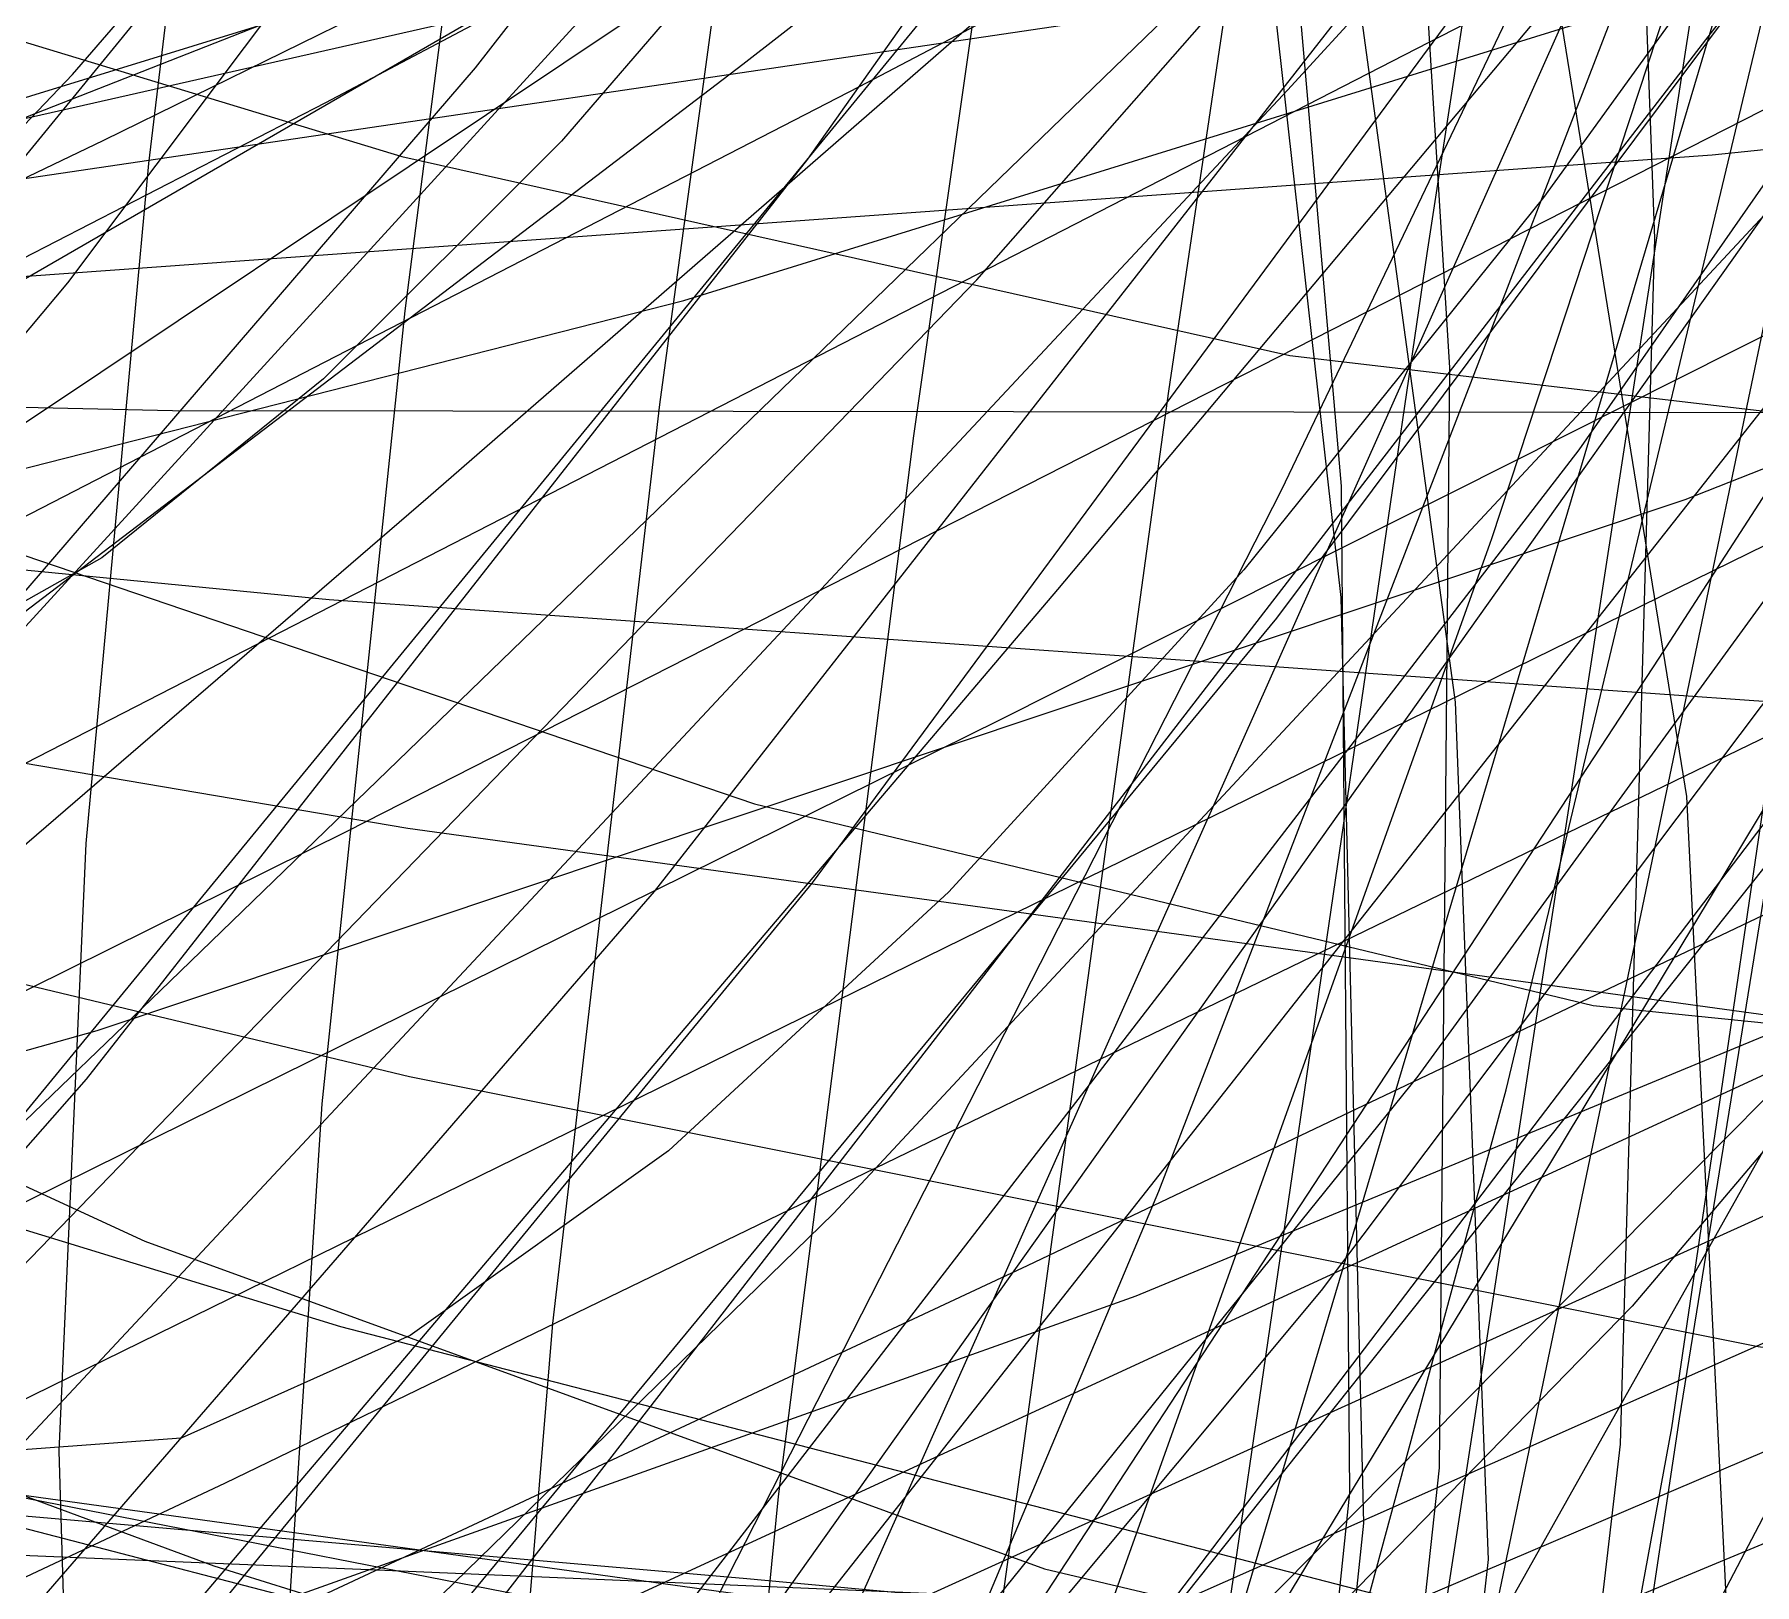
# Model space of a CAD drawing. Header units: metres. Extents: x 6 to 209, y 2 to 206.
# Drawn here: x 112.7 to 120.43, y 84.44 to 91.41 of the extents above; entities that cross this region are included whole.
import ezdxf

# ---------------------------------------------------------------- set-up
doc = ezdxf.new("R2010")
doc.units = ezdxf.units.M

msp = doc.modelspace()

# ---------------------------------------------------------------- linework, layer by layer
for points in [[(78.5652, 108.1261), (79.3989, 99.3213), (80.6481, 90.6566), (82.277, 82.4402), (84.2469, 74.9662), (86.5175, 68.5035), (89.0478, 63.2869), (91.7975, 59.5082), (94.7282, 57.3095), (97.8037, 56.778), (100.9914, 57.943), (104.2625, 60.7747), (107.5924, 65.1849), (110.9609, 71.0302), (114.3518, 78.1169), (117.7532, 86.2078), (121.1565, 95.0303), (124.5558, 104.2861), (127.9473, 113.6615)], [(62.4174, 113.2584), (56.2845, 103.6668), (51.2834, 94.5869), (47.6299, 86.3109), (45.5036, 79.0936), (45.0411, 73.1434), (46.3307, 68.6157), (49.4085, 65.6075), (54.2561, 64.1549), (60.801, 64.2318), (68.9177, 65.7522), (78.4314, 68.5732), (89.1231, 72.5015), (100.7365, 77.3006), (112.9855, 82.7003), (125.5637, 88.4067), (138.1538, 94.1143), (150.4378, 99.5169), (162.1072, 104.3199)], [(73.1963, 113.1971), (74.8404, 104.1362), (76.9798, 94.9649), (79.5367, 86.0078), (82.4294, 77.5849), (85.5753, 69.9996), (88.8934, 63.5286), (92.3074, 58.4118), (95.7474, 54.8435), (99.1527, 52.9657), (102.473, 52.8629), (105.6695, 54.5589), (108.7161, 58.0159), (111.5993, 63.1355), (114.3179, 69.7623), (116.8825, 77.6887), (119.3136, 86.6627), (121.6407, 96.396), (123.8996, 106.5743)], [(76.2807, 112.884), (77.2298, 103.9204), (78.6319, 94.9083), (80.439, 86.1677), (82.5993, 78.0105), (85.0595, 70.7301), (87.7659, 64.5903), (90.6666, 59.8168), (93.7126, 56.588), (96.8594, 55.0297), (100.0678, 55.2098), (103.3049, 57.1359), (106.5448, 60.7553), (109.7682, 65.9561), (112.963, 72.5716), (116.1233, 80.3856), (119.2491, 89.1402), (122.3451, 98.5446), (125.4198, 108.2851)], [(71.7868, 112.8264), (74.0935, 104.1262), (76.9333, 95.266), (80.2002, 86.5582), (83.7835, 78.3134), (87.5722, 70.8292), (91.458, 64.3796), (95.3397, 59.2057), (99.126, 55.5067), (102.7384, 53.4326), (106.1139, 53.0794), (109.2061, 54.4847), (111.987, 57.6272), (114.4463, 62.4263), (116.5922, 68.7452), (118.4493, 76.3958), (120.0574, 85.1443), (121.4692, 94.7201), (122.7473, 104.8243)], [(75.1361, 108.622), (76.6764, 99.4732), (78.6603, 90.4065), (81.0228, 81.7443), (83.6961, 73.7972), (86.6128, 66.8527), (89.7069, 61.165), (92.9167, 56.9459), (96.1863, 54.3575), (99.467, 53.5059), (102.7187, 54.4375), (105.9109, 57.1375), (109.0223, 61.5299), (112.0419, 67.48), (114.9676, 74.7994), (117.806, 83.2522), (120.571, 92.5632), (123.2823, 102.4272), (125.9638, 112.5201)], [(90.457, 112.1446), (89.2762, 103.9016), (88.2634, 95.9811), (87.5354, 88.6064), (87.1965, 81.9825), (87.335, 76.2894), (88.0189, 71.676), (89.2929, 68.2555), (91.1766, 66.1021), (93.6628, 65.248), (96.7175, 65.6837), (100.2808, 67.3578), (104.2682, 70.1799), (108.5738, 74.0236), (113.0734, 78.7313), (117.6288, 84.1204), (122.0925, 89.9894), (126.3129, 96.1253), (130.1395, 102.3114), (133.4286, 108.3348)], [(80.5652, 111.9426), (80.8629, 103.4777), (81.5719, 95.0277), (82.6719, 86.8929), (84.1388, 79.3631), (85.9458, 72.708), (88.0639, 67.167), (90.4626, 62.9412), (93.1109, 60.186), (95.9776, 59.0054), (99.0322, 59.4482), (102.2456, 61.5066), (105.5899, 65.1158), (109.0392, 70.1566), (112.5696, 76.4594), (116.1591, 83.81), (119.7877, 91.9571), (123.4371, 100.6213), (127.0904, 109.5047)], [(74.0183, 111.8718), (69.0396, 103.9035), (64.8927, 96.28), (61.754, 89.252), (59.7738, 83.0427), (59.071, 77.8395), (59.7286, 73.7879), (61.7897, 70.9865), (65.2556, 69.484), (70.0851, 69.2774), (76.1951, 70.313), (83.4625, 72.4883), (91.7281, 75.6565), (100.801, 79.6321), (110.4645, 84.1977), (120.4828, 89.1132), (130.6086, 94.1239), (140.5905, 98.9712), (150.1812, 103.4018), (159.1453, 107.1777)], [(84.0317, 111.5517), (82.6018, 103.4831), (81.4389, 95.8685), (80.6622, 88.9183), (80.3754, 82.8207), (80.6617, 77.7362), (81.5811, 73.792), (83.1667, 71.078), (85.4239, 69.6442), (88.3286, 69.499), (91.8287, 70.6097), (95.8445, 72.9036), (100.2717, 76.271), (104.9845, 80.5693), (109.8402, 85.6283), (114.6832, 91.2562), (119.3513, 97.2469), (123.6806, 103.3867), (127.512, 109.4627)], [(80.6159, 111.1696), (78.25, 102.0024), (76.3027, 93.4399), (74.9262, 85.7079), (74.2499, 79.0048), (74.3745, 73.4957), (75.368, 69.3066), (77.2631, 66.5211), (80.0548, 65.178), (83.7007, 65.2701), (88.1217, 66.7453), (93.2048, 69.5089), (98.8062, 73.4272), (104.7567, 78.3325), (110.8671, 84.0298), (116.935, 90.3033), (122.7516, 96.9244), (128.1095, 103.6599), (132.8095, 110.2803)], [(73.188, 108.6633), (75.4413, 99.617), (78.1641, 90.5934), (81.2618, 81.9128), (84.6369, 73.8867), (88.1932, 66.8064), (91.8384, 60.9329), (95.4874, 56.4874), (99.0647, 53.6433), (102.5072, 52.5205), (105.7651, 53.1802), (108.8039, 55.6232), (111.6043, 59.7897), (114.1626, 65.5605), (116.4897, 72.7622), (118.6102, 81.1719), (120.5604, 90.5257), (122.3859, 100.5275), (124.1395, 110.8588)], [(59.1478, 110.6599), (53.145, 101.0331), (48.3861, 92.0252), (45.0828, 83.921), (43.4066, 76.9642), (43.4822, 71.3489), (45.3831, 67.2129), (49.1275, 64.6341), (54.6774, 63.6274), (61.9387, 64.1455), (70.7641, 66.0811), (80.9567, 69.2713), (92.2765, 73.5046), (104.4472, 78.5287), (117.1656, 84.0609), (130.1104, 89.7986), (142.953, 95.4313), (155.3681, 100.6522), (167.0432, 105.1706)], [(88.123, 110.6395), (86.8485, 102.1046), (85.795, 93.9781), (85.0832, 86.4878), (84.82, 79.8404), (85.0932, 74.2147), (85.9684, 69.7557), (87.4857, 66.57), (89.6576, 64.7223), (92.4681, 64.2339), (95.8728, 65.082), (99.7999, 67.2009), (104.1523, 70.4849), (108.8108, 74.7922), (113.6381, 79.9498), (118.483, 85.7603), (123.1862, 92.0091), (127.5854, 98.4713), (131.5211, 104.9205)], [(69.1591, 110.3102), (64.0332, 101.8787), (59.8714, 93.9059), (56.8559, 86.6507), (55.1385, 80.3391), (54.8352, 75.1567), (56.0215, 71.2422), (58.7288, 68.6829), (62.9428, 67.512), (68.6032, 67.7078), (75.6051, 69.1948), (83.8015, 71.847), (93.0079, 75.4932), (103.0077, 79.9233), (113.5589, 84.8965), (124.4015, 90.1508), (135.2658, 95.4125), (145.8813, 100.4074), (155.9844, 104.8706)], [(83.8585, 110.2544), (78.5018, 104.2681), (73.9518, 98.6622), (70.4037, 93.5419), (68.0165, 88.9999), (66.9068, 85.1129), (67.1444, 81.9401), (68.7496, 79.5216), (71.6917, 77.8774), (75.8903, 77.0075), (81.2177, 76.8919), (87.5027, 77.4922), (94.5371, 78.7528), (102.0823, 80.6035), (109.8781, 82.9621), (117.6512, 85.7373), (125.1254, 88.832), (132.0312, 92.1471), (138.115, 95.5845), (143.1486, 99.0507), (146.9374, 102.46), (149.3272, 105.737)], [(79.2293, 107.0784), (76.4344, 97.125), (74.1881, 87.9176), (72.6592, 79.6941), (71.9878, 72.6601), (72.2794, 66.9829), (73.6005, 62.7861), (75.9755, 60.1457), (79.3856, 59.0885), (83.7688, 59.5913), (89.0214, 61.5829), (95.0019, 64.9464), (101.5349, 69.5244), (108.4179, 75.1246), (115.4275, 81.5269), (122.3277, 88.4915), (128.8779, 95.7674), (134.8415, 103.1014), (139.9944, 110.247)], [(93.7158, 110.2251), (92.8205, 103.409), (92.0622, 96.872), (91.5347, 90.7987), (91.3217, 85.3574), (91.4933, 80.6956), (92.103, 76.9342), (93.1857, 74.1643), (94.7554, 72.4443), (96.8047, 71.7979), (99.3049, 72.2141), (102.2059, 73.6476), (105.4387, 76.0209), (108.917, 79.2275), (112.54, 83.1354), (116.1963, 87.5926), (119.7675, 92.4321), (123.1322, 97.4782), (126.1703, 102.5527), (128.7677, 107.4812)], [(153.9663, 62.4371), (148.6979, 58.0851), (142.9597, 53.8273), (136.9584, 49.8085), (130.9051, 46.1722), (125.0075, 43.0555), (119.463, 40.5842), (114.4517, 38.8684), (110.1299, 37.9981), (106.625, 38.0399), (104.0313, 39.0344), (102.4066, 40.9945), (101.7708, 43.9044), (102.1053, 47.7198), (103.3542, 52.3688), (105.4263, 57.7544), (108.1992, 63.7569), (111.5238, 70.2375), (115.23, 77.043), (119.1333, 84.0104), (123.0418, 90.9716), (126.7633, 97.7593), (130.1129, 104.2118), (132.9196, 110.178)], [(91.1139, 108.8332), (90.0593, 101.0309), (89.2023, 93.6139), (88.65, 86.7907), (88.4963, 80.7498), (88.8186, 75.6532), (89.6736, 71.6319), (91.0955, 68.781), (93.0939, 67.1571), (95.6528, 66.7769), (98.7313, 67.6167), (102.264, 69.6135), (106.1635, 72.6681), (110.3226, 76.6485), (114.6188, 81.3946), (118.9176, 86.7248), (123.0775, 92.4418), (126.9549, 98.34), (130.4093, 104.2129), (133.3081, 109.8603)], [(79.7871, 105.8013), (78.0786, 97.7707), (76.8259, 90.4371), (76.1496, 83.9932), (76.1465, 78.6025), (76.8861, 74.3939), (78.4071, 71.4583), (80.716, 69.8454), (83.7858, 69.5626), (87.557, 70.5752), (91.9391, 72.808), (96.8135, 76.1484), (102.0374, 80.4507), (107.4486, 85.5415), (112.8713, 91.2258), (118.1217, 97.2945), (123.0151, 103.5315), (127.372, 109.7213)], [(77.2201, 108.0552), (81.5006, 103.6949), (85.8605, 99.1412), (90.2171, 94.5778), (94.4878, 90.189), (98.5929, 86.1526), (102.4577, 82.6341), (106.014, 79.7798), (109.2025, 77.7122), (111.974, 76.5248), (114.2905, 76.2791), (116.126, 77.0018), (117.4671, 78.6841), (118.3127, 81.2813), (118.6735, 84.7149), (118.5717, 88.8748), (118.0395, 93.6229), (117.1175, 98.7985), (115.8536, 104.2234), (114.3007, 109.7084)], [(86.3586, 105.5991), (85.1662, 97.2746), (84.2808, 89.5109), (83.8165, 82.5234), (83.8694, 76.5018), (84.5146, 71.6038), (85.8018, 67.9502), (87.754, 65.6208), (90.365, 64.6525), (93.5999, 65.0379), (97.3954, 66.726), (101.6618, 69.6246), (106.2857, 73.6036), (111.1335, 78.5001), (116.0564, 84.124), (120.8948, 90.265), (125.4845, 96.7004), (129.6619, 103.2029), (133.2702, 109.5484)], [(151.9575, 91.5094), (149.6842, 87.0127), (146.9638, 82.3311), (143.9016, 77.6228), (140.6095, 73.0516), (137.2024, 68.781), (133.7937, 64.9685), (130.4918, 61.7601), (127.3958, 59.2845), (124.5926, 57.6489), (122.1536, 56.935), (120.1325, 57.1954), (118.5637, 58.4516), (117.461, 60.693), (116.8179, 63.8772), (116.6077, 67.9302), (116.7854, 72.7496), (117.2888, 78.2071), (118.0422, 84.153), (118.9588, 90.4209), (119.9444, 96.8333), (120.9017, 103.2072), (121.7338, 109.3605)], [(80.4069, 107.4853), (84.5802, 101.7149), (88.7526, 95.9298), (92.8601, 90.3491), (96.8411, 85.1847), (100.6367, 80.6341), (104.1931, 76.8728), (107.4622, 74.0482), (110.4027, 72.2741), (112.9806, 71.6266), (115.1705, 72.1411), (116.955, 73.8111), (118.3251, 76.5881), (119.2804, 80.3831), (119.8277, 85.07), (119.9813, 90.4896), (119.7616, 96.4553), (119.1943, 102.7594), (118.3093, 109.181)], [(85.999, 109.2111), (84.6871, 100.7934), (83.6429, 92.8548), (82.9859, 85.6162), (82.8195, 79.2754), (83.2271, 74.0007), (84.2679, 69.9251), (85.9746, 67.1425), (88.3514, 65.7045), (91.3732, 65.619), (94.9863, 66.8504), (99.1094, 69.3212), (103.6365, 72.9147), (108.4399, 77.48), (113.3747, 82.8369), (118.2836, 88.7829), (123.0025, 95.1002), (127.366, 101.5637), (131.2132, 107.9489)], [(153.2074, 73.2972), (149.0757, 67.5056), (144.7549, 62.028), (140.3912, 57.0647), (136.1253, 52.8031), (132.0882, 49.4119), (128.396, 47.0342), (125.1464, 45.7823), (122.4152, 45.7337), (120.2543, 46.9278), (118.6895, 49.3639), (117.7204, 53.0011), (117.321, 57.7593), (117.4405, 63.5211), (118.0061, 70.1357), (118.9259, 77.4239), (120.0928, 85.1835), (121.389, 93.1962), (122.6907, 101.2348), (123.8731, 109.0705)], [(87.8779, 108.9914), (84.4568, 103.4604), (81.5503, 98.11), (79.2796, 93.1192), (77.7507, 88.6497), (77.0499, 84.8407), (77.2406, 81.8041), (78.3611, 79.6201), (80.4221, 78.3351), (83.4066, 77.9601), (87.2691, 78.4702), (91.9375, 79.8059), (97.3141, 81.8757), (103.2795, 84.5593), (109.6951, 87.7123), (116.4081, 91.172), (123.2558, 94.7631), (130.0708, 98.3045), (136.6864, 101.6165), (142.9418, 104.5273)], [(152.8411, 59.9584), (147.2462, 55.3995), (141.3083, 51.0265), (135.2378, 46.993), (129.2445, 43.4477), (123.5301, 40.5294), (118.281, 38.3614), (113.6622, 37.0473), (109.8111, 36.6671), (106.8335, 37.2741), (104.7997, 38.8927), (103.7426, 41.517), (103.6566, 45.1109), (104.4984, 49.6085), (106.1889, 54.9166), (108.6167, 60.9165), (111.6418, 67.4686), (115.1017, 74.416), (118.8176, 81.5899), (122.6008, 88.8143), (126.2603, 95.9124), (129.6097, 102.7114), (132.4748, 109.0483)], [(64.46, 108.3863), (59.2762, 99.6033), (55.1896, 91.3967), (52.3851, 84.0289), (51.0129, 77.7246), (51.1829, 72.6633), (52.9601, 68.9733), (56.3614, 66.7274), (61.3549, 65.9406), (67.8594, 66.5706), (75.7469, 68.5193), (84.8459, 71.637), (94.9467, 75.7288), (105.8076, 80.5614), (117.1624, 85.8731), (128.7291, 91.3827), (140.2182, 96.8015), (151.3425, 101.8433), (161.826, 106.2361)], [(82.0011, 108.3662), (77.2686, 103.326), (73.4225, 98.6537), (70.6255, 94.4303), (69.0023, 90.725), (68.6348, 87.594), (69.5595, 85.0784), (71.765, 83.2039), (75.1931, 81.9799), (79.7397, 81.3999), (85.2589, 81.442), (91.5675, 82.0701), (98.4517, 83.2353), (105.6741, 84.8778), (112.9823, 86.9295), (120.1177, 89.316), (126.8246, 91.9598), (132.8593, 94.7826), (137.9985, 97.7081), (142.048, 100.6647), (144.8489, 103.5876), (146.2839, 106.4209)], [(80.1033, 108.4033), (78.0833, 99.8329), (76.5023, 91.9155), (75.4956, 84.8596), (75.1755, 78.8454), (75.6259, 74.019), (76.8995, 70.4882), (79.0147, 68.3187), (81.955, 67.533), (85.6688, 68.1094), (90.0709, 69.9837), (95.0452, 73.052), (100.4484, 77.174), (106.115, 82.1792), (111.8627, 87.8725), (117.4992, 94.0415), (122.8282, 100.4642), (127.6573, 106.9165)], [(76.0942, 107.9164), (80.4585, 103.9444), (84.9377, 99.7303), (89.4423, 95.4488), (93.8819, 91.2772), (98.1686, 87.3887), (102.2191, 83.9464), (105.9571, 81.097), (109.3154, 78.9654), (112.2375, 77.6503), (114.6793, 77.2201), (116.61, 77.7107), (118.0125, 79.1238), (118.8836, 81.4265), (119.2337, 84.5526), (119.0862, 88.4047), (118.4757, 92.8575), (117.4473, 97.762), (116.0541, 102.951), (114.3556, 108.2447)], [(83.6609, 108.1589), (79.9889, 102.0518), (76.9398, 96.2125), (74.6446, 90.8341), (73.215, 86.0885), (72.7399, 82.1208), (73.2813, 79.0437), (74.8717, 76.9339), (77.513, 75.8298), (81.1749, 75.73), (85.7964, 76.5937), (91.2866, 78.3425), (97.5272, 80.8635), (104.3765, 84.0137), (111.6733, 87.6253), (119.2419, 91.5122), (126.8975, 95.4772), (134.4523, 99.3192), (141.7209, 102.8411), (148.5268, 105.8573)], [(78.2794, 108.0597), (82.5061, 103.2724), (86.7815, 98.3445), (91.0293, 93.4702), (95.1741, 88.8418), (99.1436, 84.6432), (102.8704, 81.0425), (106.2938, 78.1868), (109.3612, 76.1956), (112.0294, 75.1576), (114.2655, 75.1264), (116.0473, 76.1191), (117.3638, 78.1152), (118.2151, 81.0569), (118.6116, 84.8518), (118.5736, 89.3752), (118.1302, 94.4749), (117.3175, 99.9763), (116.1779, 105.6885)], [(84.1303, 108.0172), (82.816, 99.9513), (81.8103, 92.421), (81.2278, 85.6339), (81.1658, 79.773), (81.7005, 74.9909), (82.8828, 71.405), (84.7367, 69.0935), (87.2575, 68.093), (90.4114, 68.398), (94.1362, 69.9611), (98.3432, 72.695), (102.9199, 76.476), (107.7335, 81.1485), (112.6355, 86.5308), (117.4669, 92.4214), (122.0634, 98.6067), (126.2611, 104.868)], [(82.5074, 106.913), (81.1938, 99.2202), (80.2294, 92.1155), (79.7236, 85.7919), (79.7673, 80.4172), (80.4285, 76.1277), (81.7499, 73.0246), (83.7462, 71.1701), (86.4036, 70.5863), (89.6791, 71.2544), (93.5024, 73.1158), (97.7772, 76.0744), (102.3849, 80.0003), (107.1881, 84.7347), (112.0352, 90.0955), (116.766, 95.884), (121.217, 101.8922), (125.227, 107.9096)], [(56.5816, 107.8539), (50.8144, 98.347), (46.3901, 89.5557), (43.5123, 81.7527), (42.3408, 75.1663), (42.986, 69.9724), (45.504, 66.2892), (49.8941, 64.1733), (56.0979, 63.6185), (64.0003, 64.5567), (73.4331, 66.8611), (84.1796, 70.3515), (95.9812, 74.8015), (108.5457, 79.9478), (121.5563, 85.4998), (134.6818, 91.1515), (147.5871, 96.593), (159.9441, 101.5226), (171.442, 105.6583)], [(79.3269, 107.8882), (83.5217, 102.6302), (87.7386, 97.2905), (91.9075, 92.0751), (95.9596, 87.1858), (99.8297, 82.8129), (103.4571, 79.1284), (106.7879, 76.2795), (109.7752, 74.3833), (112.3809, 73.5226), (114.5763, 73.7427), (116.342, 75.0496), (117.6686, 77.4095), (118.5563, 80.7503), (119.0144, 84.9634), (119.0606, 89.9079), (118.7199, 95.4154), (118.0239, 101.2956), (117.0088, 107.3433)], [(74.8444, 107.663), (79.3255, 104.0517), (83.9635, 100.152), (88.6608, 96.131), (93.3187, 92.16), (97.8397, 88.4085), (102.131, 85.0382), (106.1065, 82.1965), (109.6897, 80.0113), (112.8157, 78.5864), (115.4329, 77.997), (117.5041, 78.2876), (119.0076, 79.4697), (119.9371, 81.5211), (120.3019, 84.387), (120.1256, 87.9812), (119.4454, 92.1896), (118.3101, 96.8737), (116.7786, 101.8753), (114.917, 107.0228)], [(94.6298, 107.5654), (93.876, 101.4993), (93.2739, 95.7455), (92.9044, 90.4655), (92.8383, 85.8045), (93.1332, 81.8868), (93.8311, 78.8116), (94.9564, 76.6504), (96.5149, 75.444), (98.4929, 75.2024), (100.8579, 75.9041), (103.559, 77.4974), (106.5286, 79.9028), (109.6849, 83.0157), (112.9345, 86.7104), (116.1753, 90.8449), (119.3007, 95.266), (122.2027, 99.8145), (124.7762, 104.3315)], [(151.9083, 61.7875), (146.6052, 57.7975), (140.7689, 53.8872), (134.6104, 50.1863), (128.3479, 46.8245), (122.1989, 43.9272), (116.3724, 41.6106), (111.0621, 39.9777), (106.4388, 39.1148), (102.6453, 39.0873), (99.791, 39.9384), (97.9484, 41.6859), (97.1508, 44.3221), (97.3914, 47.8134), (98.6235, 52.1008), (100.763, 57.1016), (103.6913, 62.7116), (107.2599, 68.8085), (111.2963, 75.2553), (115.6101, 81.9043), (120.0005, 88.6022), (124.2638, 95.1943), (128.2006, 101.5293), (131.624, 107.4643)], [(60.1087, 106.1478), (54.9653, 97.1445), (51.0485, 88.8343), (48.5424, 81.4782), (47.5921, 75.2953), (48.2983, 70.4547), (50.7126, 67.0707), (54.8355, 65.1987), (60.6151, 64.834), (67.9483, 65.9122), (76.6837, 68.3126), (86.6254, 71.8628), (97.5393, 76.3456), (109.1605, 81.5075), (121.201, 87.0687), (133.3591, 92.7334), (145.3294, 98.2017), (156.8116, 103.1805), (167.5207, 107.3953)], [(80.6942, 107.3826), (76.6217, 103.1935), (73.4884, 99.3393), (71.4246, 95.8804), (70.5221, 92.8674), (70.8308, 90.3403), (72.3566, 88.3273), (75.0609, 86.8446), (78.8617, 85.8958), (83.6366, 85.4728), (89.2267, 85.5556), (95.4419, 86.1139), (102.0678, 87.1083), (108.8732, 88.4915), (115.6179, 90.2104), (122.0614, 92.208), (127.9715, 94.4253), (133.1321, 96.8032), (137.3517, 99.285), (140.4693, 101.8176), (142.3611, 104.3534)], [(79.0254, 107.0493), (75.1378, 100.3842), (71.9932, 94.0863), (69.7308, 88.3616), (68.4671, 83.3901), (68.2914, 79.3202), (69.2619, 76.263), (71.4035, 74.2889), (74.7061, 73.4254), (79.1243, 73.6561), (84.5785, 74.9217), (90.9569, 77.1227), (98.1185, 80.123), (105.8975, 83.7551), (114.1086, 87.827), (122.552, 92.129), (131.0203, 96.4417), (139.305, 100.5449), (147.2026, 104.2254), (154.5215, 107.2854)], [(71.9542, 58.9274), (76.0682, 63.1903), (81.3642, 67.761), (87.6416, 72.5768), (94.6644, 77.5701), (102.1702, 82.6699), (109.8788, 87.804), (117.5033, 92.8998), (124.7595, 97.8867), (131.3765, 102.6971), (137.1064, 107.2679)], [(82.8892, 107.2466), (83.0924, 99.1278), (83.6841, 91.1971), (84.6543, 83.7364), (85.9896, 77.0116), (87.673, 71.2633), (89.6846, 66.6979), (92.0019, 63.4804), (94.6, 61.7286), (97.4526, 61.5086), (100.5317, 62.8328), (103.8087, 65.6589), (107.254, 69.8916), (110.8382, 75.3859), (114.5316, 81.9518), (118.305, 89.3615), (122.1295, 97.3571), (125.9767, 105.6596)], [(126.5136, 76.6092), (124.2547, 74.3513), (122.1328, 72.6035), (120.2074, 71.4408), (118.5274, 70.9204), (117.1295, 71.0796), (116.0376, 71.9336), (115.2613, 73.4753), (114.7964, 75.6752), (114.625, 78.4821), (114.7167, 81.8243), (115.0293, 85.6127), (115.5115, 89.7425), (116.1043, 94.0977), (116.7438, 98.5543), (117.3638, 102.9844), (117.8986, 107.2608)], [(88.6339, 107.1478), (87.4804, 98.854), (86.5831, 91.0429), (86.0556, 83.9327), (85.9959, 77.7183), (86.4826, 72.5649), (87.5709, 68.6024), (89.2908, 65.9217), (91.6446, 64.5717), (94.6069, 64.5577), (98.1248, 65.8421), (102.1193, 68.346), (106.4878, 71.9518), (111.1074, 76.5083), (115.839, 81.8359), (120.5318, 87.7332), (125.0292, 93.9843), (129.1732, 100.3664), (132.8112, 106.6578)], [(70.2253, 95.5244), (77.0825, 94.5889), (84.4206, 93.3542), (92.0336, 91.937), (99.7071, 90.4615), (107.2256, 89.0541), (114.3792, 87.8389), (120.9706, 86.9318), (126.8218, 86.4366), (131.7797, 86.4399), (135.7209, 87.0079), (138.5557, 88.1833), (140.2305, 89.9831), (140.7296, 92.3977), (140.0749, 95.3904), (138.3248, 98.8986), (135.5717, 102.8353), (131.9387, 107.0919)], [(62.3194, 106.9983), (61.3209, 104.1576), (61.8326, 101.458), (63.8578, 98.9223), (67.3483, 96.5605), (72.2051, 94.3708), (78.2823, 92.3402), (85.3919, 90.4458), (93.3097, 88.6567), (101.7834, 86.9356), (110.5413, 85.2415), (119.3014, 83.5317), (127.7812, 81.7646), (135.7074, 79.9016), (142.8257, 77.9098), (148.9092, 75.764), (153.7664, 73.448)], [(70.0435, 62.9697), (74.8792, 67.0473), (80.8561, 71.3358), (87.7557, 75.7847), (95.327, 80.3414), (103.2949, 84.9527), (111.3704, 89.5649), (119.2609, 94.1256), (126.6803, 98.5839), (133.3595, 102.8917), (139.0559, 107.0041)], [(83.0699, 106.6098), (86.4583, 103.2966), (90.4123, 99.9227), (94.783, 96.5966), (99.4106, 93.4306), (104.1304, 90.5361), (108.7781, 88.0204), (113.1962, 85.9826), (117.2387, 84.5097), (120.777, 83.674), (123.7036, 83.5301), (125.9362, 84.1128), (127.4202, 85.4358), (128.1302, 87.4908), (128.071, 90.248), (127.277, 93.6561), (125.8107, 97.6444), (123.7599, 102.125), (121.2346, 106.9948)], [(78.6178, 104.3875), (76.265, 95.1374), (74.4753, 86.6804), (73.3971, 79.2344), (73.1498, 72.9843), (73.8192, 68.0763), (75.4536, 64.6133), (78.0619, 62.6519), (81.6124, 62.2011), (86.0336, 63.2223), (91.2163, 65.6317), (97.0171, 69.3031), (103.2635, 74.0731), (109.7591, 79.7471), (116.291, 86.1067), (122.6369, 92.9169), (128.5731, 99.9354), (133.8823, 106.9204)], [(74.4071, 55.2653), (77.7842, 59.5912), (82.3659, 64.3201), (87.9711, 69.3801), (94.3817, 74.6918), (101.3507, 80.1703), (108.6105, 85.7272), (115.8833, 91.2725), (122.8906, 96.7175), (129.3633, 101.9766), (135.0519, 106.9693)], [(60.3043, 106.7169), (61.1886, 103.9695), (63.6094, 101.3058), (67.5001, 98.7356), (72.7435, 96.2594), (79.1751, 93.8697), (86.5892, 91.552), (94.7456, 89.2858), (103.3783, 87.047), (112.204, 84.8093), (120.9327, 82.5459), (129.2773, 80.232), (136.9635, 77.8461), (143.7399, 75.3717), (149.3861, 72.7989), (153.7208, 70.1258)], [(126.5245, 64.7902), (123.9557, 63.0698), (121.6868, 62.1459), (119.7706, 62.0745), (118.2432, 62.8842), (117.1232, 64.5753), (116.4108, 67.1197), (116.0886, 70.4609), (116.1221, 74.5163), (116.4618, 79.1793), (117.0446, 84.3228), (117.7971, 89.8034), (118.6384, 95.4662), (119.4834, 101.1496), (120.2464, 106.6909)], [(72.9823, 90.4199), (80.5752, 90.5065), (88.6493, 90.3866), (96.9636, 90.1508), (105.27, 89.8949), (113.321, 89.7159), (120.8785, 89.7076), (127.7216, 89.9563), (133.6539, 90.5374), (138.5104, 91.5115), (142.1622, 92.9217), (144.5211, 94.7917), (145.5424, 97.1233), (145.2256, 99.8968), (143.6141, 103.0703), (140.7937, 106.581)], [(125.9095, 94.0847), (124.5157, 91.816), (123.011, 89.6088), (121.4482, 87.5418), (119.8797, 85.691), (118.3556, 84.1268), (116.9218, 82.9115), (115.6187, 82.0972), (114.4794, 81.7235), (113.5291, 81.8164), (112.784, 82.3869), (112.251, 83.4304), (111.9274, 84.927), (111.8015, 86.8418), (111.8528, 89.1258), (112.053, 91.7177), (112.3675, 94.5459), (112.7567, 97.5303), (113.1773, 100.5857), (113.5849, 103.6241), (113.9348, 106.5577)], [(84.3458, 104.4083), (83.159, 96.3766), (82.3212, 88.9635), (81.9421, 82.3726), (82.1123, 76.7803), (82.8998, 72.3305), (84.3468, 69.1293), (86.4674, 67.2422), (89.2468, 66.6919), (92.6411, 67.4581), (96.5785, 69.4782), (100.9613, 72.6503), (105.6689, 76.8366), (110.5621, 81.8689), (115.4875, 87.5542), (120.2828, 93.6823), (124.7824, 100.0329), (128.8234, 106.3834)], [(74.2551, 71.0394), (80.8541, 74.9231), (88.3017, 78.8879), (96.335, 82.8995), (104.6701, 86.9244), (113.0132, 90.9305), (121.0698, 94.8867), (128.5563, 98.7635), (135.209, 102.5329), (140.7943, 106.168)], [(72.4496, 97.4123), (79.1425, 95.8886), (86.2137, 94.084), (93.4705, 92.129), (100.7149, 90.1599), (107.7497, 88.3138), (114.3853, 86.723), (120.4459, 85.5093), (125.7748, 84.7799), (130.2397, 84.622), (133.7367, 85.1003), (136.1933, 86.2531), (137.5708, 88.0911), (137.8647, 90.5964), (137.1047, 93.7226), (135.353, 97.3962), (132.7019, 101.5187), (129.27, 105.9699)], [(91.8998, 105.8833), (90.9883, 98.6553), (90.2956, 91.8607), (89.9177, 85.6894), (89.9371, 80.3104), (90.4193, 75.8661), (91.4099, 72.4676), (92.9327, 70.1915), (94.9882, 69.0775), (97.5531, 69.1274), (100.5809, 70.3055), (104.0032, 72.54), (107.7318, 75.7261), (111.6615, 79.7298), (115.6739, 84.3929), (119.6411, 89.5389), (123.4305, 94.9793), (126.909, 100.5201), (129.9485, 105.9692)], [(69.1625, 105.8648), (66.2456, 102.6856), (64.6451, 99.7143), (64.4406, 97.0009), (65.6653, 94.5788), (68.3044, 92.465), (72.2952, 90.6592), (77.5289, 89.1454), (83.8546, 87.8924), (91.0838, 86.8563), (98.9967, 85.9826), (107.3501, 85.2088), (115.8852, 84.468), (124.3367, 83.6916), (132.4417, 82.8126), (139.9486, 81.7693), (146.6261, 80.5076), (152.2707, 78.9843)], [(85.6774, 104.6271), (89.3155, 101.7406), (93.445, 98.8688), (97.9133, 96.1043), (102.5589, 93.5408), (107.2176, 91.2705), (111.7279, 89.3802), (115.9368, 87.9483), (119.7051, 87.0425), (122.912, 86.7166), (125.4599, 87.0087), (127.277, 87.9398), (128.3198, 89.5128), (128.5748, 91.7122), (128.0583, 94.5042), (126.8159, 97.8375), (124.9203, 101.6453), (122.469, 105.8467)], [(153.3956, 83.3703), (150.1643, 78.0898), (146.5902, 72.8427), (142.8018, 67.813), (138.9291, 63.1827), (135.0992, 59.1246), (131.4317, 55.7964), (128.0345, 53.3348), (125.0003, 51.8506), (122.4034, 51.4245), (120.2972, 52.1038), (118.7127, 53.9004), (117.6578, 56.7902), (117.117, 60.7132), (117.0528, 65.5753), (117.407, 71.2512), (118.1038, 77.5884), (119.0524, 84.4119), (120.1512, 91.5303), (121.2918, 98.7417), (122.3633, 105.8405)], [(95.6683, 105.4448), (95.0606, 100.2092), (94.6097, 95.3002), (94.3832, 90.8546), (94.4387, 86.9931), (94.8218, 83.8167), (95.5634, 81.4035), (96.6791, 79.806), (98.1675, 79.05), (100.0108, 79.1338), (102.1747, 80.0285), (104.6096, 81.6795), (107.2521, 84.0088), (110.0273, 86.9175), (112.8511, 90.2903), (115.6333, 93.9989), (118.2808, 97.9071), (120.7007, 101.8756), (122.8039, 105.767)], [(155.1821, 64.3435), (150.2497, 60.1968), (144.719, 56.0674), (138.7923, 52.0907), (132.6812, 48.4038), (126.599, 45.1408), (120.7536, 42.4284), (115.3395, 40.3805), (110.5319, 39.095), (106.4799, 38.6494), (103.3017, 39.098), (101.0806, 40.47), (99.8625, 42.7674), (99.6541, 45.9654), (100.4232, 50.012), (102.1005, 54.8298), (104.5816, 60.318), (107.732, 66.3557), (111.3917, 72.8049), (115.3814, 79.5155), (119.5093, 86.3292), (123.5782, 93.085), (127.3933, 99.624), (130.7692, 105.7942)], [(54.8092, 104.9493), (49.3739, 95.7097), (45.3638, 87.2681), (42.9706, 79.8805), (42.3399, 73.7561), (43.565, 69.0502), (46.6835, 65.8594), (51.6749, 64.2186), (58.4606, 64.101), (66.9058, 65.4191), (76.8232, 68.0292), (87.979, 71.7372), (100.0997, 76.3062), (112.8811, 81.4662), (125.9974, 86.9244), (139.1124, 92.3766), (151.8896, 97.5191), (164.0032, 102.0601), (175.1488, 105.7315)], [(74.0983, 105.6332), (70.0473, 98.4538), (66.8685, 91.7519), (64.7082, 85.7436), (63.6853, 80.6144), (63.8871, 76.5129), (65.3658, 73.5457), (68.1358, 71.7739), (72.1726, 71.2111), (77.4131, 71.8233), (83.757, 73.5306), (91.0694, 76.2104), (99.185, 79.702), (107.9128, 83.8131), (117.0421, 88.327), (126.3492, 93.0108), (135.6042, 97.6245), (144.5782, 101.93), (153.0511, 105.7002)], [(68.5861, 80.2459), (75.6645, 82.4318), (83.5568, 84.5022), (92.0073, 86.4832), (100.7415, 88.4067), (109.4755, 90.308), (117.9259, 92.2235), (125.8196, 94.1891), (132.9034, 96.2373), (138.9521, 98.3956), (143.7769, 100.6842), (147.2317, 103.1147), (149.2174, 105.6887)], [(74.6906, 78.8687), (82.2653, 81.6227), (90.5031, 84.3299), (99.1291, 86.9991), (107.855, 89.642), (116.3895, 92.2725), (124.4483, 94.9046), (131.7642, 97.5513), (138.0961, 100.2233), (143.2377, 102.9272), (147.0242, 105.6647)], [(88.4368, 104.633), (85.7048, 99.7795), (83.5031, 95.1965), (81.9303, 91.0343), (81.0692, 87.4248), (80.983, 84.4766), (81.7132, 82.2714), (83.2777, 80.861), (85.6696, 80.2659), (88.8571, 80.4746), (92.7839, 81.4443), (97.3709, 83.1021), (102.5183, 85.3488), (108.1086, 88.0617), (114.01, 91.1002), (120.0807, 94.3101), (126.173, 97.5306), (132.1385, 100.5993), (137.8319, 103.3591), (143.1165, 105.6642)], [(126.9899, 83.0776), (124.9348, 80.5972), (122.9186, 78.459), (121.0029, 76.7469), (119.243, 75.5322), (117.6851, 74.8714), (116.3654, 74.8034), (115.3087, 75.3485), (114.5279, 76.5071), (114.0233, 78.2597), (113.7832, 80.5673), (113.7844, 83.3722), (113.9932, 86.6004), (114.367, 90.1634), (114.8557, 93.9614), (115.4046, 97.8865), (115.9558, 101.8261), (116.451, 105.6668)], [(71.1654, 87.5153), (78.7137, 88.313), (86.8546, 88.9166), (95.3385, 89.3964), (103.9046, 89.8288), (112.29, 90.2923), (120.2385, 90.8644), (127.5094, 91.6175), (133.8856, 92.6159), (139.1807, 93.9126), (143.2455, 95.5462), (145.9728, 97.5393), (147.3004, 99.8967), (147.2136, 102.6044), (145.7449, 105.6293)], [(125.5773, 101.8132), (125.0087, 100.1525), (124.21, 98.3307), (123.2164, 96.4063), (122.0679, 94.4434), (120.8079, 92.5094), (119.4816, 90.6724), (118.1342, 88.9992), (116.8097, 87.5526), (115.549, 86.3894), (114.3887, 85.558), (113.3596, 85.0968), (112.4859, 85.0326), (111.7844, 85.3797), (111.264, 86.1392), (110.9252, 87.2985), (110.7606, 88.8321), (110.7553, 90.7017), (110.8871, 92.858), (111.128, 95.2419), (111.4451, 97.7864), (111.8023, 100.419), (112.1611, 103.0638), (112.483, 105.6443)], [(69.6626, 84.0994), (77.0396, 85.6066), (85.1214, 86.9501), (93.6534, 88.1785), (102.3659, 89.3464), (110.9836, 90.5116), (119.2351, 91.7323), (126.8619, 93.0638), (133.6276, 94.5561), (139.3257, 96.2508), (143.7868, 98.179), (146.8838, 100.3595), (148.5366, 102.7967), (148.7143, 105.4802)], [(84.7811, 105.4327), (88.0789, 102.9672), (91.9398, 100.5038), (96.2202, 98.1171), (100.764, 95.884), (105.4085, 93.8812), (109.9903, 92.1827), (114.3508, 90.8567), (118.3415, 89.9637), (121.83, 89.5538), (124.7038, 89.6651), (126.8745, 90.322), (128.2807, 91.5343), (128.8902, 93.2965), (128.7008, 95.5879), (127.7402, 98.373), (126.0648, 101.602), (123.7575, 105.2129)], [(74.6323, 98.7832), (81.0866, 96.7352), (87.8267, 94.4368), (94.6746, 92.0295), (101.4493, 89.659), (107.9727, 87.4697), (114.0756, 85.5986), (119.6027, 84.1705), (124.418, 83.2926), (128.4086, 83.0503), (131.4884, 83.504), (133.6003, 84.6859), (134.7182, 86.5988), (134.8467, 89.2159), (134.0212, 92.4806), (132.3054, 96.3088), (129.7895, 100.5915), (126.5862, 105.1982)], [(60.9351, 104.6048), (65.5914, 103.5256), (70.8858, 101.8558), (76.688, 99.7052), (82.8522, 97.2021), (89.2212, 94.4882), (95.6321, 91.7136), (101.9211, 89.0306), (107.9291, 86.5876), (113.5062, 84.5241), (118.5169, 82.9646), (122.8442, 82.0142), (126.3928, 81.7539), (129.0925, 82.238), (130.8996, 83.4913), (131.7982, 85.5078), (131.8003, 88.251), (130.9444, 91.6545), (129.2944, 95.6242), (126.9366, 100.0416), (123.9765, 104.7673)], [(74.2014, 75.0272), (81.3398, 78.3936), (89.2394, 81.7709), (97.629, 85.1454), (106.2204, 88.5059), (114.7188, 91.8427), (122.8327, 95.1474), (130.2846, 98.4121), (136.8205, 101.6285), (142.2188, 104.7875)], [(64.1211, 104.6988), (62.8093, 101.8036), (62.955, 99.1139), (64.5771, 96.6575), (67.6446, 94.447), (72.0771, 92.4803), (77.7475, 90.7417), (84.486, 89.203), (92.0861, 87.8253), (100.3113, 86.5614), (108.9034, 85.3582), (117.5911, 84.1596), (126.0995, 82.9093), (134.1593, 81.5536), (141.5165, 80.0445), (147.9405, 78.3416), (153.2326, 76.4152)], [(127.9854, 72.1703), (125.4649, 69.8105), (123.125, 68.0568), (121.0292, 66.9876), (119.2288, 66.66), (117.7605, 67.1079), (116.6461, 68.34), (115.8912, 70.3398), (115.4857, 73.0656), (115.4043, 76.4517), (115.6077, 80.4105), (116.0441, 84.8348), (116.652, 89.602), (117.3621, 94.5777), (118.1005, 99.6198), (118.7917, 104.5839)], [(68.0667, 93.0736), (74.9938, 92.7773), (82.5121, 92.1787), (90.4045, 91.3781), (98.4423, 90.4842), (106.3925, 89.6098), (114.0257, 88.867), (121.1235, 88.3625), (127.4864, 88.1932), (132.9396, 88.4417), (137.3391, 89.1732), (140.5762, 90.4321), (142.5809, 92.2397), (143.3237, 94.5933), (142.8167, 97.4652), (141.1119, 100.8035), (138.2998, 104.5334)], [(126.8126, 88.9593), (125.0552, 86.4905), (123.2526, 84.2121), (121.4641, 82.2087), (119.7458, 80.5576), (118.1481, 79.326), (116.7145, 78.5686), (115.4801, 78.3252), (114.4702, 78.6195), (113.6996, 79.4579), (113.1725, 80.8292), (112.8821, 82.7045), (112.8114, 85.0384), (112.9337, 87.7702), (113.2141, 90.8256), (113.6108, 94.1195), (114.0767, 97.5585), (114.5616, 101.0441), (115.0144, 104.4759)], [(71.65, 104.3048), (68.545, 100.9978), (66.6806, 97.9311), (66.1468, 95.1627), (66.9895, 92.7334), (69.2087, 90.6652), (72.7583, 88.9615), (77.5474, 87.6078), (83.443, 86.5722), (90.2744, 85.8082), (97.839, 85.2563), (105.9089, 84.8474), (114.2387, 84.5057), (122.5739, 84.1527), (130.6592, 83.7102), (138.2477, 83.1041), (145.1087, 82.2682), (151.0362, 81.1465)], [(130.2769, 48.1555), (123.8335, 45.1296), (117.5941, 42.607), (111.7702, 40.6935), (106.5547, 39.4812), (102.115, 39.0447), (98.5876, 39.4382), (96.0727, 40.6933), (94.6317, 42.8176), (94.2846, 45.7937), (95.0097, 49.5799), (96.7449, 54.1106), (99.3896, 59.2984), (102.8093, 65.0362), (106.8403, 71.2009), (111.2956, 77.6565), (115.9725, 84.2585), (120.6596, 90.8585), (125.1452, 97.308), (129.2248, 103.4637)], [(129.8023, 47.3701), (122.5231, 44.6501), (115.2757, 42.3439), (108.3123, 40.5432), (101.8721, 39.3307), (96.1726, 38.7766), (91.4022, 38.9361), (87.7133, 39.8473), (85.2176, 41.5291), (83.9817, 43.9806), (84.025, 47.1803), (85.3195, 51.0866), (87.7907, 55.6386), (91.3204, 60.7574), (95.7514, 66.3485), (100.8932, 72.3045), (106.5288, 78.5077), (112.423, 84.8338), (118.3307, 91.1555), (124.0064, 97.3459), (129.2126, 103.2824)], [(127.6784, 46.8253), (120.6866, 44.0958), (113.8691, 41.839), (107.4604, 40.1501), (101.677, 39.1124), (96.7099, 38.7942), (92.718, 39.2464), (89.8227, 40.4996), (88.1035, 42.5636), (87.5954, 45.426), (88.2879, 49.0523), (90.1258, 53.3866), (93.0108, 58.3529), (96.8059, 63.8575), (101.34, 69.7911), (106.4147, 76.0321), (111.8112, 82.4506), (117.2987, 88.9114), (122.6428, 95.2787), (127.6142, 101.4198)], [(126.4115, 45.3773), (118.5871, 43.2309), (110.7498, 41.4888), (103.1745, 40.2202), (96.1244, 39.4874), (89.8418, 39.3424), (84.5397, 39.8256), (80.3943, 40.9638), (77.5387, 42.7688), (76.0584, 45.237), (75.9882, 48.3485), (77.3115, 52.0679), (79.9604, 56.3444), (83.819, 61.1133), (88.727, 66.2973), (94.4859, 71.8089), (100.8663, 77.5523), (107.6161, 83.4259), (114.4694, 89.3257), (121.1568, 95.1471), (127.4144, 100.7885)], [(125.6678, 46.0839), (119.032, 43.4217), (112.6983, 41.298), (106.8811, 39.808), (101.7726, 39.0323), (97.5366, 39.0336), (94.3024, 39.8547), (92.1607, 41.516), (91.1604, 44.015), (91.3069, 47.3254), (92.5626, 51.3978), (94.848, 56.161), (98.0452, 61.5236), (102.0018, 67.3767), (106.5373, 73.5971), (111.4493, 80.0511), (116.5213, 86.5982), (121.5306, 93.0954), (126.2566, 99.4016)], [(131.9371, 47.7169), (124.4681, 45.0834), (116.8751, 42.8149), (109.4249, 40.9961), (102.3763, 39.7049), (95.9715, 39.0097), (90.4269, 38.9663), (85.9261, 39.6158), (82.6133, 40.9833), (80.5879, 43.0761), (79.9019, 45.8834), (80.5573, 49.3757), (82.507, 53.5058), (85.656, 58.2096), (89.8654, 63.4078), (94.9571, 69.0078), (100.721, 74.9063), (106.9218, 80.9924), (113.3085, 87.1502), (119.6228, 93.2625), (125.609, 99.2138)], [(116.1798, 92.2155), (115.0696, 90.9261), (114.0001, 89.8575), (113.0032, 89.0533), (112.1067, 88.549), (111.3329, 88.3713), (110.6982, 88.5362), (110.2127, 89.0491), (109.8793, 89.9037), (109.6943, 91.0828), (109.6475, 92.5581)]]:
    msp.add_lwpolyline(points)

doc.saveas('drawing.dxf')
